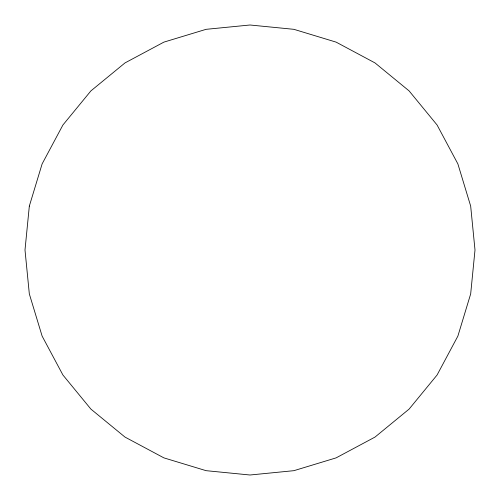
<?xml version="1.0" encoding="UTF-8"?>
<svg xmlns="http://www.w3.org/2000/svg" width="500" height="500" viewBox="0 0 500 500"><rect width="100%" height="100%" fill="white"/><g stroke="black" fill="none" stroke-linecap="round" stroke-linejoin="round"><path stroke-width="0.75" d="M29.325 206.106L25 250L29.325 293.894L42.125 336.106L62.919 375.006L90.9 409.1L124.994 437.081L163.894 457.875L206.106 470.675L250 475L293.894 470.675L336.106 457.875L375.006 437.081L409.1 409.1L437.081 375.006L457.875 336.106L470.675 293.894L475 250L470.675 206.106L457.875 163.894L437.081 124.994L409.1 90.9L375.006 62.919L336.106 42.125L293.894 29.325L250 25L206.106 29.325L163.894 42.125L124.994 62.919L90.9 90.9L62.919 124.994L42.125 163.894L29.325 206.106"/></g></svg>
